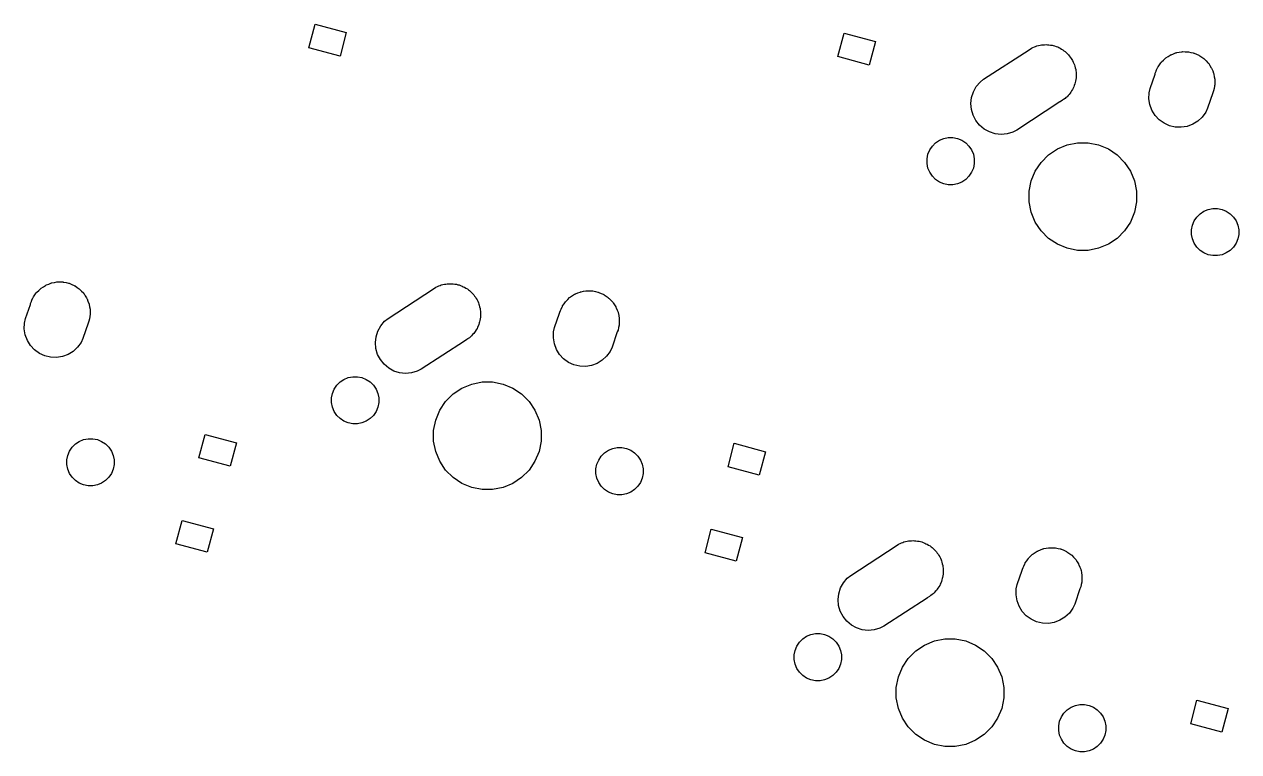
# Model space of a CAD drawing. Extents: x -662 to -203, y -195 to -58.
# Drawn here: x -467.51 to -422.44, y -157.54 to -130.55 of the extents above; entities that cross this region are included whole.
import ezdxf

# ---------------------------------------------------------------- set-up
doc = ezdxf.new("R2010")
doc.units = 0
doc.layers.add('BLACK', color=7, linetype='CONTINUOUS')

msp = doc.modelspace()

# ---------------------------------------------------------------- linework, layer by layer
at = {"layer": 'BLACK', "linetype": 'CONTINUOUS'}
for p, q in [((-456.949, -131.423), (-456.716, -130.554)), ((-456.716, -130.554), (-455.557, -130.864)), ((-455.557, -130.864), (-455.79, -131.734)), ((-437.316, -131.753), (-437.083, -130.884)), ((-437.083, -130.884), (-435.924, -131.195)), ((-455.79, -131.734), (-456.949, -131.423)), ((-435.924, -131.195), (-436.157, -132.064)), ((-431.908, -132.594), (-430.224, -131.496)), ((-430.224, -131.496), (-430.137, -131.438)), ((-430.137, -131.438), (-430.08, -131.414)), ((-430.08, -131.414), (-430.025, -131.386)), ((-430.025, -131.386), (-429.978, -131.372)), ((-429.978, -131.372), (-429.933, -131.353)), ((-429.933, -131.353), (-429.872, -131.341)), ((-429.872, -131.341), (-429.812, -131.324)), ((-429.812, -131.324), (-429.763, -131.32)), ((-429.763, -131.32), (-429.715, -131.31)), ((-429.715, -131.31), (-429.653, -131.31)), ((-429.653, -131.31), (-429.592, -131.305)), ((-429.592, -131.305), (-429.543, -131.31)), ((-429.543, -131.31), (-429.494, -131.31)), ((-429.494, -131.31), (-429.433, -131.322)), ((-429.433, -131.322), (-429.371, -131.329)), ((-429.371, -131.329), (-429.324, -131.344)), ((-429.324, -131.344), (-429.276, -131.353)), ((-429.276, -131.353), (-429.219, -131.377)), ((-429.219, -131.377), (-429.16, -131.396)), ((-429.16, -131.396), (-429.117, -131.419)), ((-429.117, -131.419), (-429.071, -131.438)), ((-429.071, -131.438), (-429.02, -131.472)), ((-429.02, -131.472), (-428.966, -131.502)), ((-428.966, -131.502), (-428.928, -131.534)), ((-428.928, -131.534), (-428.887, -131.561)), ((-428.887, -131.561), (-428.843, -131.605)), ((-424.656, -131.589), (-424.567, -131.571)), ((-424.567, -131.571), (-424.547, -131.571)), ((-424.547, -131.571), (-424.527, -131.568)), ((-424.527, -131.568), (-424.436, -131.571)), ((-424.436, -131.571), (-424.346, -131.571)), ((-424.346, -131.571), (-424.326, -131.575)), ((-424.326, -131.575), (-424.305, -131.576)), ((-424.305, -131.576), (-424.217, -131.597)), ((-436.157, -132.064), (-437.316, -131.753)), ((-428.843, -131.605), (-428.796, -131.645)), ((-428.796, -131.645), (-428.765, -131.683)), ((-428.765, -131.683), (-428.731, -131.718)), ((-428.731, -131.718), (-428.696, -131.769)), ((-428.696, -131.769), (-428.657, -131.818)), ((-428.657, -131.818), (-428.635, -131.861)), ((-428.635, -131.861), (-428.607, -131.902)), ((-428.607, -131.902), (-428.584, -131.959)), ((-428.584, -131.959), (-428.555, -132.014)), ((-428.555, -132.014), (-428.541, -132.061)), ((-425.381, -132.054), (-425.33, -131.979)), ((-425.33, -131.979), (-425.316, -131.965)), ((-425.316, -131.965), (-425.304, -131.948)), ((-425.304, -131.948), (-425.238, -131.886)), ((-425.238, -131.886), (-425.174, -131.822)), ((-425.174, -131.822), (-425.157, -131.811)), ((-425.157, -131.811), (-425.142, -131.797)), ((-425.142, -131.797), (-425.065, -131.75)), ((-425.065, -131.75), (-424.989, -131.699)), ((-424.989, -131.699), (-424.971, -131.691)), ((-424.971, -131.691), (-424.953, -131.681)), ((-424.953, -131.681), (-424.868, -131.649)), ((-424.868, -131.649), (-424.785, -131.614)), ((-424.785, -131.614), (-424.765, -131.61)), ((-424.765, -131.61), (-424.745, -131.603)), ((-424.745, -131.603), (-424.656, -131.589)), ((-424.217, -131.597), (-424.128, -131.614)), ((-424.128, -131.614), (-424.109, -131.622)), ((-424.109, -131.622), (-424.09, -131.627)), ((-424.09, -131.627), (-424.007, -131.665)), ((-424.007, -131.665), (-423.924, -131.699)), ((-423.924, -131.699), (-423.907, -131.711)), ((-423.907, -131.711), (-423.888, -131.719)), ((-423.888, -131.719), (-423.815, -131.772)), ((-423.815, -131.772), (-423.739, -131.822)), ((-423.739, -131.822), (-423.725, -131.837)), ((-423.725, -131.837), (-423.708, -131.849)), ((-423.708, -131.849), (-423.647, -131.915)), ((-423.647, -131.915), (-423.583, -131.979)), ((-423.583, -131.979), (-423.571, -131.996)), ((-423.571, -131.996), (-423.557, -132.011)), ((-423.557, -132.011), (-423.51, -132.088)), ((-428.541, -132.061), (-428.523, -132.107)), ((-428.523, -132.107), (-428.511, -132.168)), ((-428.511, -132.168), (-428.493, -132.227)), ((-428.493, -132.227), (-428.489, -132.276)), ((-428.489, -132.276), (-428.479, -132.324)), ((-428.479, -132.324), (-428.479, -132.386)), ((-428.479, -132.386), (-428.474, -132.448)), ((-428.474, -132.448), (-428.479, -132.497)), ((-425.727, -132.933), (-425.545, -132.403)), ((-425.545, -132.403), (-425.538, -132.368)), ((-425.538, -132.368), (-425.509, -132.298)), ((-425.509, -132.298), (-425.503, -132.279)), ((-425.503, -132.279), (-425.488, -132.247)), ((-425.488, -132.247), (-425.454, -132.163)), ((-425.454, -132.163), (-425.442, -132.146)), ((-425.442, -132.146), (-425.434, -132.128)), ((-425.434, -132.128), (-425.381, -132.054)), ((-423.51, -132.088), (-423.46, -132.163)), ((-423.46, -132.163), (-423.452, -132.182)), ((-423.452, -132.182), (-423.441, -132.2)), ((-423.441, -132.2), (-423.409, -132.284)), ((-423.409, -132.284), (-423.375, -132.368)), ((-423.375, -132.368), (-423.371, -132.388)), ((-423.371, -132.388), (-423.364, -132.407)), ((-423.364, -132.407), (-423.349, -132.497)), ((-432.287, -133.062), (-432.18, -132.867)), ((-432.18, -132.867), (-432.038, -132.698)), ((-432.038, -132.698), (-431.908, -132.594)), ((-428.589, -132.922), (-428.607, -132.968)), ((-428.565, -132.879), (-428.589, -132.922)), ((-428.546, -132.82), (-428.565, -132.879)), ((-428.523, -132.763), (-428.546, -132.82)), ((-428.513, -132.715), (-428.523, -132.763)), ((-428.498, -132.668), (-428.513, -132.715)), ((-428.491, -132.607), (-428.498, -132.668)), ((-428.479, -132.546), (-428.491, -132.607)), ((-428.479, -132.497), (-428.479, -132.546)), ((-425.766, -133.095), (-425.727, -132.933)), ((-423.336, -132.848), (-423.357, -132.936)), ((-423.349, -132.497), (-423.332, -132.585)), ((-423.332, -132.807), (-423.336, -132.827)), ((-423.336, -132.827), (-423.336, -132.848)), ((-423.332, -132.585), (-423.332, -132.606)), ((-423.332, -132.606), (-423.328, -132.626)), ((-423.328, -132.626), (-423.332, -132.716)), ((-423.332, -132.716), (-423.332, -132.807)), ((-432.378, -133.493), (-432.354, -133.273)), ((-432.354, -133.273), (-432.287, -133.062)), ((-428.985, -133.374), (-429.071, -133.432)), ((-428.944, -133.347), (-428.985, -133.374)), ((-428.939, -133.343), (-428.944, -133.347)), ((-428.887, -133.309), (-428.939, -133.343)), ((-428.852, -133.274), (-428.887, -133.309)), ((-428.814, -133.243), (-428.852, -133.274)), ((-428.774, -133.196), (-428.814, -133.243)), ((-428.731, -133.152), (-428.774, -133.196)), ((-428.703, -133.111), (-428.731, -133.152)), ((-428.672, -133.074), (-428.703, -133.111)), ((-428.642, -133.019), (-428.672, -133.074)), ((-428.607, -132.968), (-428.642, -133.019)), ((-425.774, -133.316), (-425.766, -133.095)), ((-425.738, -133.535), (-425.774, -133.316)), ((-423.404, -133.094), (-423.599, -133.664)), ((-423.375, -133.024), (-423.404, -133.094)), ((-423.357, -132.936), (-423.375, -133.024)), ((-432.359, -133.714), (-432.378, -133.493)), ((-432.297, -133.927), (-432.359, -133.714)), ((-429.077, -133.434), (-430.68, -134.479)), ((-429.071, -133.432), (-429.077, -133.434)), ((-425.661, -133.743), (-425.738, -133.535)), ((-425.544, -133.931), (-425.661, -133.743)), ((-423.668, -133.815), (-423.798, -133.994)), ((-423.599, -133.664), (-423.668, -133.815)), ((-432.195, -134.123), (-432.297, -133.927)), ((-432.056, -134.296), (-432.195, -134.123)), ((-425.394, -134.093), (-425.544, -133.931)), ((-425.214, -134.223), (-425.394, -134.093)), ((-425.012, -134.315), (-425.214, -134.223)), ((-424.149, -134.262), (-424.356, -134.339)), ((-423.96, -134.145), (-424.149, -134.262)), ((-423.798, -133.994), (-423.96, -134.145)), ((-431.886, -134.439), (-432.056, -134.296)), ((-431.692, -134.546), (-431.886, -134.439)), ((-431.481, -134.612), (-431.692, -134.546)), ((-431.26, -134.637), (-431.481, -134.612)), ((-431.04, -134.617), (-431.26, -134.637)), ((-430.827, -134.555), (-431.04, -134.617)), ((-430.68, -134.479), (-430.827, -134.555)), ((-424.797, -134.366), (-425.012, -134.315)), ((-424.575, -134.374), (-424.797, -134.366)), ((-424.356, -134.339), (-424.575, -134.374)), ((-433.907, -135.216), (-433.811, -135.073)), ((-433.811, -135.073), (-433.689, -134.951)), ((-433.689, -134.951), (-433.546, -134.855)), ((-433.546, -134.855), (-433.387, -134.79)), ((-433.387, -134.79), (-433.218, -134.756)), ((-433.218, -134.756), (-433.046, -134.756)), ((-433.046, -134.756), (-432.876, -134.79)), ((-432.876, -134.79), (-432.717, -134.855)), ((-432.717, -134.855), (-432.574, -134.951)), ((-432.574, -134.951), (-432.452, -135.073)), ((-432.452, -135.073), (-432.356, -135.216)), ((-429.496, -135.397), (-429.169, -135.179)), ((-429.169, -135.179), (-428.806, -135.028)), ((-428.806, -135.028), (-428.421, -134.952)), ((-428.421, -134.952), (-428.028, -134.952)), ((-428.028, -134.952), (-427.643, -135.028)), ((-427.643, -135.028), (-427.28, -135.179)), ((-427.28, -135.179), (-426.954, -135.397)), ((-434.007, -135.545), (-433.973, -135.376)), ((-434.007, -135.717), (-434.007, -135.545)), ((-433.973, -135.376), (-433.907, -135.216)), ((-432.356, -135.216), (-432.29, -135.376)), ((-432.29, -135.376), (-432.257, -135.545)), ((-432.257, -135.545), (-432.257, -135.717)), ((-429.774, -135.675), (-429.496, -135.397)), ((-426.954, -135.397), (-426.676, -135.675)), ((-433.973, -135.886), (-434.007, -135.717)), ((-433.907, -136.045), (-433.973, -135.886)), ((-433.811, -136.189), (-433.907, -136.045)), ((-432.356, -136.045), (-432.452, -136.189)), ((-432.29, -135.886), (-432.356, -136.045)), ((-432.257, -135.717), (-432.29, -135.886)), ((-430.142, -136.364), (-429.992, -136.001)), ((-429.992, -136.001), (-429.774, -135.675)), ((-426.676, -135.675), (-426.458, -136.001)), ((-426.458, -136.001), (-426.308, -136.364)), ((-433.689, -136.311), (-433.811, -136.189)), ((-433.546, -136.406), (-433.689, -136.311)), ((-433.387, -136.472), (-433.546, -136.406)), ((-433.218, -136.506), (-433.387, -136.472)), ((-433.046, -136.506), (-433.218, -136.506)), ((-432.876, -136.472), (-433.046, -136.506)), ((-432.717, -136.406), (-432.876, -136.472)), ((-432.574, -136.311), (-432.717, -136.406)), ((-432.452, -136.189), (-432.574, -136.311)), ((-430.219, -136.749), (-430.142, -136.364)), ((-426.308, -136.364), (-426.231, -136.749)), ((-430.219, -137.142), (-430.219, -136.749)), ((-426.231, -136.749), (-426.231, -137.142)), ((-430.142, -137.527), (-430.219, -137.142)), ((-426.231, -137.142), (-426.308, -137.527)), ((-423.732, -137.485), (-423.573, -137.419)), ((-423.573, -137.419), (-423.404, -137.386)), ((-423.404, -137.386), (-423.232, -137.386)), ((-423.232, -137.386), (-423.063, -137.419)), ((-423.063, -137.419), (-422.903, -137.485)), ((-429.992, -137.89), (-430.142, -137.527)), ((-429.774, -138.217), (-429.992, -137.89)), ((-426.458, -137.89), (-426.676, -138.217)), ((-426.308, -137.527), (-426.458, -137.89)), ((-424.159, -138.005), (-424.093, -137.846)), ((-424.093, -137.846), (-423.998, -137.703)), ((-423.998, -137.703), (-423.876, -137.581)), ((-423.876, -137.581), (-423.732, -137.485)), ((-422.903, -137.485), (-422.76, -137.581)), ((-422.76, -137.581), (-422.638, -137.703)), ((-422.638, -137.703), (-422.542, -137.846)), ((-422.542, -137.846), (-422.477, -138.005)), ((-429.496, -138.494), (-429.774, -138.217)), ((-426.676, -138.217), (-426.954, -138.494)), ((-424.193, -138.174), (-424.159, -138.005)), ((-424.193, -138.347), (-424.193, -138.174)), ((-422.477, -138.005), (-422.443, -138.174)), ((-422.443, -138.174), (-422.443, -138.347)), ((-429.169, -138.713), (-429.496, -138.494)), ((-428.806, -138.863), (-429.169, -138.713)), ((-427.28, -138.713), (-427.643, -138.863)), ((-426.954, -138.494), (-427.28, -138.713)), ((-424.159, -138.516), (-424.193, -138.347)), ((-424.093, -138.675), (-424.159, -138.516)), ((-423.998, -138.818), (-424.093, -138.675)), ((-422.542, -138.675), (-422.638, -138.818)), ((-422.477, -138.516), (-422.542, -138.675)), ((-422.443, -138.347), (-422.477, -138.516)), ((-428.421, -138.94), (-428.806, -138.863)), ((-428.028, -138.94), (-428.421, -138.94)), ((-427.643, -138.863), (-428.028, -138.94)), ((-423.876, -138.94), (-423.998, -138.818)), ((-423.732, -139.036), (-423.876, -138.94)), ((-423.573, -139.102), (-423.732, -139.036)), ((-423.404, -139.136), (-423.573, -139.102)), ((-423.232, -139.136), (-423.404, -139.136)), ((-423.063, -139.102), (-423.232, -139.136)), ((-422.903, -139.036), (-423.063, -139.102)), ((-422.76, -138.94), (-422.903, -139.036)), ((-422.638, -138.818), (-422.76, -138.94)), ((-466.497, -140.15), (-466.478, -140.143)), ((-466.478, -140.143), (-466.388, -140.129)), ((-466.388, -140.129), (-466.3, -140.111)), ((-466.3, -140.111), (-466.279, -140.111)), ((-466.279, -140.111), (-466.259, -140.108)), ((-466.259, -140.108), (-466.169, -140.111)), ((-466.169, -140.111), (-466.078, -140.111)), ((-466.078, -140.111), (-466.058, -140.115)), ((-466.058, -140.115), (-466.037, -140.116)), ((-466.037, -140.116), (-465.949, -140.137)), ((-465.949, -140.137), (-465.861, -140.154)), ((-467.166, -140.668), (-467.113, -140.594)), ((-467.113, -140.594), (-467.063, -140.519)), ((-467.063, -140.519), (-467.048, -140.504)), ((-467.048, -140.504), (-467.036, -140.488)), ((-467.036, -140.488), (-466.97, -140.426)), ((-466.97, -140.426), (-466.906, -140.362)), ((-466.906, -140.362), (-466.889, -140.351)), ((-466.889, -140.351), (-466.874, -140.337)), ((-466.874, -140.337), (-466.797, -140.289)), ((-466.797, -140.289), (-466.722, -140.239)), ((-466.722, -140.239), (-466.703, -140.231)), ((-466.703, -140.231), (-466.685, -140.221)), ((-466.685, -140.221), (-466.601, -140.189)), ((-466.601, -140.189), (-466.517, -140.154)), ((-466.517, -140.154), (-466.497, -140.15)), ((-465.861, -140.154), (-465.842, -140.162)), ((-465.842, -140.162), (-465.822, -140.167)), ((-465.822, -140.167), (-465.74, -140.204)), ((-465.74, -140.204), (-465.656, -140.239)), ((-465.656, -140.239), (-465.639, -140.251)), ((-465.639, -140.251), (-465.62, -140.259)), ((-465.62, -140.259), (-465.547, -140.312)), ((-465.547, -140.312), (-465.472, -140.362)), ((-465.472, -140.362), (-465.457, -140.377)), ((-465.457, -140.377), (-465.441, -140.389)), ((-465.441, -140.389), (-465.379, -140.455)), ((-465.379, -140.455), (-465.315, -140.519)), ((-465.315, -140.519), (-465.304, -140.536)), ((-465.304, -140.536), (-465.29, -140.551)), ((-465.29, -140.551), (-465.242, -140.628)), ((-454.007, -141.464), (-452.323, -140.366)), ((-452.323, -140.366), (-452.236, -140.308)), ((-452.236, -140.308), (-452.179, -140.284)), ((-452.179, -140.284), (-452.124, -140.256)), ((-452.124, -140.256), (-452.077, -140.242)), ((-452.077, -140.242), (-452.031, -140.223)), ((-452.031, -140.223), (-451.97, -140.211)), ((-451.97, -140.211), (-451.911, -140.194)), ((-451.911, -140.194), (-451.862, -140.19)), ((-451.862, -140.19), (-451.814, -140.18)), ((-451.814, -140.18), (-451.752, -140.18)), ((-451.752, -140.18), (-451.69, -140.175)), ((-451.69, -140.175), (-451.641, -140.18)), ((-451.641, -140.18), (-451.592, -140.18)), ((-451.592, -140.18), (-451.532, -140.192)), ((-451.532, -140.192), (-451.47, -140.199)), ((-451.47, -140.199), (-451.423, -140.214)), ((-451.423, -140.214), (-451.375, -140.223)), ((-451.375, -140.223), (-451.318, -140.247)), ((-451.318, -140.247), (-451.259, -140.266)), ((-451.259, -140.266), (-451.216, -140.289)), ((-451.216, -140.289), (-451.17, -140.308)), ((-451.17, -140.308), (-451.119, -140.343)), ((-451.119, -140.343), (-451.064, -140.372)), ((-451.064, -140.372), (-451.027, -140.404)), ((-451.027, -140.404), (-450.986, -140.431)), ((-450.986, -140.431), (-450.942, -140.475)), ((-450.942, -140.475), (-450.895, -140.515)), ((-450.895, -140.515), (-450.864, -140.553)), ((-450.864, -140.553), (-450.829, -140.588)), ((-450.829, -140.588), (-450.795, -140.639)), ((-447.163, -140.62), (-447.088, -140.569)), ((-447.088, -140.569), (-447.069, -140.562)), ((-447.069, -140.562), (-447.052, -140.551)), ((-447.052, -140.551), (-446.967, -140.519)), ((-446.967, -140.519), (-446.883, -140.485)), ((-446.883, -140.485), (-446.863, -140.481)), ((-446.863, -140.481), (-446.844, -140.473)), ((-446.844, -140.473), (-446.755, -140.459)), ((-446.755, -140.459), (-446.666, -140.441)), ((-446.666, -140.441), (-446.646, -140.441)), ((-446.646, -140.441), (-446.625, -140.438)), ((-446.625, -140.438), (-446.535, -140.441)), ((-446.535, -140.441), (-446.445, -140.441)), ((-446.445, -140.441), (-446.424, -140.445)), ((-446.424, -140.445), (-446.404, -140.446)), ((-446.404, -140.446), (-446.316, -140.467)), ((-446.316, -140.467), (-446.227, -140.485)), ((-446.227, -140.485), (-446.208, -140.492)), ((-446.208, -140.492), (-446.188, -140.497)), ((-446.188, -140.497), (-446.106, -140.535)), ((-446.106, -140.535), (-446.022, -140.569)), ((-446.022, -140.569), (-446.005, -140.581)), ((-446.005, -140.581), (-445.987, -140.589)), ((-445.987, -140.589), (-445.913, -140.642)), ((-467.46, -141.473), (-467.277, -140.942)), ((-467.277, -140.942), (-467.271, -140.908)), ((-467.271, -140.908), (-467.242, -140.838)), ((-467.242, -140.838), (-467.235, -140.819)), ((-467.235, -140.819), (-467.22, -140.787)), ((-467.22, -140.787), (-467.186, -140.703)), ((-467.186, -140.703), (-467.174, -140.686)), ((-467.174, -140.686), (-467.166, -140.668)), ((-465.242, -140.628), (-465.192, -140.703)), ((-465.192, -140.703), (-465.184, -140.722)), ((-465.184, -140.722), (-465.173, -140.74)), ((-465.173, -140.74), (-465.142, -140.824)), ((-465.142, -140.824), (-465.107, -140.908)), ((-465.107, -140.908), (-465.103, -140.928)), ((-465.103, -140.928), (-465.096, -140.947)), ((-465.096, -140.947), (-465.081, -141.037)), ((-465.081, -141.037), (-465.064, -141.125)), ((-450.795, -140.639), (-450.756, -140.688)), ((-450.756, -140.688), (-450.733, -140.731)), ((-450.733, -140.731), (-450.706, -140.772)), ((-450.706, -140.772), (-450.682, -140.829)), ((-450.682, -140.829), (-450.654, -140.884)), ((-450.654, -140.884), (-450.64, -140.932)), ((-450.64, -140.932), (-450.621, -140.977)), ((-450.621, -140.977), (-450.609, -141.038)), ((-450.609, -141.038), (-450.592, -141.097)), ((-447.587, -141.117), (-447.552, -141.033)), ((-447.552, -141.033), (-447.541, -141.016)), ((-447.541, -141.016), (-447.532, -140.998)), ((-447.532, -140.998), (-447.479, -140.924)), ((-447.479, -140.924), (-447.429, -140.849)), ((-447.429, -140.849), (-447.415, -140.835)), ((-447.415, -140.835), (-447.403, -140.818)), ((-447.403, -140.818), (-447.336, -140.757)), ((-447.336, -140.757), (-447.272, -140.693)), ((-447.272, -140.693), (-447.255, -140.681)), ((-447.255, -140.681), (-447.24, -140.667)), ((-447.24, -140.667), (-447.163, -140.62)), ((-445.913, -140.642), (-445.838, -140.693)), ((-445.838, -140.693), (-445.824, -140.707)), ((-445.824, -140.707), (-445.807, -140.719)), ((-445.807, -140.719), (-445.745, -140.785)), ((-445.745, -140.785), (-445.681, -140.849)), ((-445.681, -140.849), (-445.67, -140.866)), ((-445.67, -140.866), (-445.656, -140.881)), ((-445.656, -140.881), (-445.609, -140.958)), ((-445.609, -140.958), (-445.558, -141.033)), ((-445.558, -141.033), (-445.551, -141.052)), ((-467.498, -141.635), (-467.46, -141.473)), ((-465.089, -141.475), (-465.107, -141.564)), ((-465.069, -141.387), (-465.089, -141.475)), ((-465.068, -141.367), (-465.069, -141.387)), ((-465.064, -141.347), (-465.068, -141.367)), ((-465.064, -141.125), (-465.064, -141.146)), ((-465.064, -141.146), (-465.061, -141.166)), ((-465.061, -141.166), (-465.064, -141.256)), ((-465.064, -141.256), (-465.064, -141.347)), ((-454.137, -141.568), (-454.007, -141.464)), ((-450.59, -141.477), (-450.597, -141.538)), ((-450.592, -141.097), (-450.588, -141.146)), ((-450.578, -141.416), (-450.59, -141.477)), ((-450.588, -141.146), (-450.578, -141.194)), ((-450.578, -141.194), (-450.578, -141.256)), ((-450.578, -141.256), (-450.573, -141.318)), ((-450.573, -141.318), (-450.578, -141.367)), ((-450.578, -141.367), (-450.578, -141.416)), ((-447.826, -141.803), (-447.644, -141.273)), ((-447.644, -141.273), (-447.637, -141.238)), ((-447.637, -141.238), (-447.608, -141.168)), ((-447.608, -141.168), (-447.601, -141.149)), ((-447.601, -141.149), (-447.587, -141.117)), ((-445.551, -141.052), (-445.54, -141.07)), ((-445.54, -141.07), (-445.508, -141.155)), ((-445.508, -141.155), (-445.474, -141.238)), ((-445.474, -141.238), (-445.47, -141.258)), ((-445.47, -141.258), (-445.462, -141.278)), ((-445.462, -141.278), (-445.448, -141.367)), ((-445.448, -141.367), (-445.43, -141.456)), ((-445.43, -141.456), (-445.43, -141.476)), ((-445.43, -141.476), (-445.427, -141.496)), ((-445.427, -141.496), (-445.43, -141.587)), ((-467.506, -141.856), (-467.498, -141.635)), ((-467.471, -142.075), (-467.506, -141.856)), ((-465.136, -141.634), (-465.331, -142.203)), ((-465.107, -141.564), (-465.136, -141.634)), ((-454.453, -142.143), (-454.386, -141.932)), ((-454.386, -141.932), (-454.279, -141.738)), ((-454.279, -141.738), (-454.137, -141.568)), ((-450.77, -141.944), (-450.802, -141.981)), ((-450.741, -141.889), (-450.77, -141.944)), ((-450.706, -141.838), (-450.741, -141.889)), ((-450.687, -141.793), (-450.706, -141.838)), ((-450.664, -141.75), (-450.687, -141.793)), ((-450.645, -141.69), (-450.664, -141.75)), ((-450.621, -141.633), (-450.645, -141.69)), ((-450.612, -141.585), (-450.621, -141.633)), ((-450.597, -141.538), (-450.612, -141.585)), ((-447.864, -141.965), (-447.826, -141.803)), ((-445.474, -141.895), (-445.503, -141.965)), ((-445.456, -141.806), (-445.474, -141.895)), ((-445.435, -141.718), (-445.456, -141.806)), ((-445.434, -141.697), (-445.435, -141.718)), ((-445.43, -141.677), (-445.434, -141.697)), ((-445.43, -141.587), (-445.43, -141.677)), ((-467.393, -142.282), (-467.471, -142.075)), ((-467.277, -142.471), (-467.393, -142.282)), ((-465.401, -142.355), (-465.53, -142.534)), ((-465.331, -142.203), (-465.401, -142.355)), ((-454.477, -142.363), (-454.453, -142.143)), ((-454.458, -142.584), (-454.477, -142.363)), ((-451.176, -142.305), (-452.778, -143.349)), ((-451.17, -142.302), (-451.176, -142.305)), ((-451.084, -142.244), (-451.17, -142.302)), ((-451.042, -142.217), (-451.084, -142.244)), ((-451.037, -142.213), (-451.042, -142.217)), ((-450.986, -142.179), (-451.037, -142.213)), ((-450.951, -142.144), (-450.986, -142.179)), ((-450.913, -142.113), (-450.951, -142.144)), ((-450.873, -142.066), (-450.913, -142.113)), ((-450.829, -142.022), (-450.873, -142.066)), ((-450.802, -141.981), (-450.829, -142.022)), ((-447.872, -142.186), (-447.864, -141.965)), ((-447.837, -142.405), (-447.872, -142.186)), ((-445.503, -141.965), (-445.698, -142.534)), ((-467.126, -142.633), (-467.277, -142.471)), ((-466.946, -142.763), (-467.126, -142.633)), ((-466.745, -142.855), (-466.946, -142.763)), ((-465.881, -142.802), (-466.089, -142.879)), ((-465.692, -142.685), (-465.881, -142.802)), ((-465.53, -142.534), (-465.692, -142.685)), ((-454.396, -142.797), (-454.458, -142.584)), ((-454.293, -142.994), (-454.396, -142.797)), ((-447.76, -142.613), (-447.837, -142.405)), ((-447.643, -142.801), (-447.76, -142.613)), ((-447.492, -142.964), (-447.643, -142.801)), ((-445.767, -142.685), (-445.897, -142.864)), ((-445.698, -142.534), (-445.767, -142.685)), ((-466.529, -142.906), (-466.745, -142.855)), ((-466.308, -142.914), (-466.529, -142.906)), ((-466.089, -142.879), (-466.308, -142.914)), ((-454.155, -143.167), (-454.293, -142.994)), ((-453.985, -143.309), (-454.155, -143.167)), ((-447.313, -143.093), (-447.492, -142.964)), ((-447.111, -143.185), (-447.313, -143.093)), ((-446.895, -143.237), (-447.111, -143.185)), ((-446.674, -143.245), (-446.895, -143.237)), ((-446.455, -143.209), (-446.674, -143.245)), ((-446.248, -143.132), (-446.455, -143.209)), ((-446.059, -143.015), (-446.248, -143.132)), ((-445.897, -142.864), (-446.059, -143.015)), ((-455.788, -143.821), (-455.645, -143.726)), ((-455.645, -143.726), (-455.486, -143.66)), ((-455.486, -143.66), (-455.317, -143.626)), ((-455.317, -143.626), (-455.144, -143.626)), ((-455.144, -143.626), (-454.975, -143.66)), ((-454.975, -143.66), (-454.816, -143.726)), ((-454.816, -143.726), (-454.673, -143.821)), ((-453.791, -143.416), (-453.985, -143.309)), ((-453.579, -143.482), (-453.791, -143.416)), ((-453.359, -143.507), (-453.579, -143.482)), ((-453.138, -143.487), (-453.359, -143.507)), ((-452.926, -143.426), (-453.138, -143.487)), ((-452.778, -143.349), (-452.926, -143.426)), ((-456.072, -144.246), (-456.006, -144.087)), ((-456.006, -144.087), (-455.91, -143.943)), ((-455.91, -143.943), (-455.788, -143.821)), ((-454.673, -143.821), (-454.551, -143.943)), ((-454.551, -143.943), (-454.455, -144.087)), ((-454.455, -144.087), (-454.389, -144.246)), ((-451.595, -144.267), (-451.268, -144.049)), ((-451.268, -144.049), (-450.905, -143.899)), ((-450.905, -143.899), (-450.52, -143.822)), ((-450.52, -143.822), (-450.127, -143.822)), ((-450.127, -143.822), (-449.742, -143.899)), ((-449.742, -143.899), (-449.379, -144.049)), ((-449.379, -144.049), (-449.053, -144.267)), ((-456.105, -144.415), (-456.072, -144.246)), ((-456.105, -144.587), (-456.105, -144.415)), ((-456.072, -144.756), (-456.105, -144.587)), ((-454.389, -144.246), (-454.355, -144.415)), ((-454.355, -144.587), (-454.389, -144.756)), ((-454.355, -144.415), (-454.355, -144.587)), ((-452.091, -144.871), (-451.872, -144.545)), ((-451.872, -144.545), (-451.595, -144.267)), ((-449.053, -144.267), (-448.775, -144.545)), ((-448.775, -144.545), (-448.557, -144.871)), ((-456.006, -144.916), (-456.072, -144.756)), ((-455.91, -145.059), (-456.006, -144.916)), ((-455.788, -145.181), (-455.91, -145.059)), ((-454.551, -145.059), (-454.673, -145.181)), ((-454.455, -144.916), (-454.551, -145.059)), ((-454.389, -144.756), (-454.455, -144.916)), ((-452.241, -145.234), (-452.091, -144.871)), ((-448.557, -144.871), (-448.406, -145.234)), ((-455.645, -145.276), (-455.788, -145.181)), ((-455.486, -145.342), (-455.645, -145.276)), ((-455.317, -145.376), (-455.486, -145.342)), ((-455.144, -145.376), (-455.317, -145.376)), ((-454.975, -145.342), (-455.144, -145.376)), ((-454.816, -145.276), (-454.975, -145.342)), ((-454.673, -145.181), (-454.816, -145.276)), ((-452.317, -145.619), (-452.241, -145.234)), ((-448.406, -145.234), (-448.33, -145.619)), ((-465.465, -146.025), (-465.305, -145.959)), ((-465.305, -145.959), (-465.136, -145.925)), ((-465.136, -145.925), (-464.964, -145.925)), ((-464.964, -145.925), (-464.795, -145.959)), ((-464.795, -145.959), (-464.636, -146.025)), ((-461.026, -146.636), (-460.793, -145.767)), ((-460.793, -145.767), (-459.634, -146.078)), ((-452.317, -146.012), (-452.317, -145.619)), ((-448.33, -145.619), (-448.33, -146.012)), ((-465.892, -146.545), (-465.826, -146.386)), ((-465.826, -146.386), (-465.73, -146.243)), ((-465.73, -146.243), (-465.608, -146.121)), ((-465.608, -146.121), (-465.465, -146.025)), ((-464.636, -146.025), (-464.492, -146.121)), ((-464.492, -146.121), (-464.371, -146.243)), ((-464.371, -146.243), (-464.275, -146.386)), ((-464.275, -146.386), (-464.209, -146.545)), ((-459.634, -146.078), (-459.867, -146.947)), ((-452.241, -146.397), (-452.317, -146.012)), ((-452.091, -146.76), (-452.241, -146.397)), ((-448.406, -146.397), (-448.557, -146.76)), ((-448.33, -146.012), (-448.406, -146.397)), ((-446.096, -146.573), (-445.974, -146.451)), ((-445.974, -146.451), (-445.831, -146.355)), ((-445.831, -146.355), (-445.672, -146.289)), ((-445.672, -146.289), (-445.503, -146.256)), ((-445.503, -146.256), (-445.33, -146.256)), ((-445.33, -146.256), (-445.161, -146.289)), ((-445.161, -146.289), (-445.002, -146.355)), ((-445.002, -146.355), (-444.859, -146.451)), ((-444.859, -146.451), (-444.737, -146.573)), ((-441.392, -146.967), (-441.159, -146.097)), ((-441.159, -146.097), (-440, -146.408)), ((-440, -146.408), (-440.233, -147.277)), ((-465.925, -146.714), (-465.892, -146.545)), ((-465.925, -146.887), (-465.925, -146.714)), ((-465.892, -147.056), (-465.925, -146.887)), ((-464.209, -146.545), (-464.175, -146.714)), ((-464.175, -146.887), (-464.209, -147.056)), ((-464.175, -146.714), (-464.175, -146.887)), ((-459.867, -146.947), (-461.026, -146.636)), ((-451.872, -147.087), (-452.091, -146.76)), ((-448.557, -146.76), (-448.775, -147.087)), ((-446.292, -147.044), (-446.258, -146.875)), ((-446.258, -146.875), (-446.192, -146.716)), ((-446.192, -146.716), (-446.096, -146.573)), ((-444.737, -146.573), (-444.641, -146.716)), ((-444.641, -146.716), (-444.575, -146.875)), ((-444.575, -146.875), (-444.542, -147.044)), ((-465.826, -147.215), (-465.892, -147.056)), ((-465.73, -147.358), (-465.826, -147.215)), ((-464.275, -147.215), (-464.371, -147.358)), ((-464.209, -147.056), (-464.275, -147.215)), ((-451.595, -147.365), (-451.872, -147.087)), ((-448.775, -147.087), (-449.053, -147.365)), ((-446.292, -147.217), (-446.292, -147.044)), ((-446.258, -147.386), (-446.292, -147.217)), ((-444.542, -147.217), (-444.575, -147.386)), ((-444.542, -147.044), (-444.542, -147.217)), ((-440.233, -147.277), (-441.392, -146.967)), ((-465.608, -147.48), (-465.73, -147.358)), ((-465.465, -147.576), (-465.608, -147.48)), ((-465.305, -147.642), (-465.465, -147.576)), ((-465.136, -147.675), (-465.305, -147.642)), ((-464.964, -147.675), (-465.136, -147.675)), ((-464.795, -147.642), (-464.964, -147.675)), ((-464.636, -147.576), (-464.795, -147.642)), ((-464.492, -147.48), (-464.636, -147.576)), ((-464.371, -147.358), (-464.492, -147.48)), ((-451.268, -147.583), (-451.595, -147.365)), ((-450.905, -147.733), (-451.268, -147.583)), ((-450.52, -147.81), (-450.905, -147.733)), ((-449.742, -147.733), (-450.127, -147.81)), ((-449.379, -147.583), (-449.742, -147.733)), ((-449.053, -147.365), (-449.379, -147.583)), ((-446.192, -147.545), (-446.258, -147.386)), ((-446.096, -147.688), (-446.192, -147.545)), ((-445.974, -147.81), (-446.096, -147.688)), ((-444.737, -147.688), (-444.859, -147.81)), ((-444.641, -147.545), (-444.737, -147.688)), ((-444.575, -147.386), (-444.641, -147.545)), ((-450.127, -147.81), (-450.52, -147.81)), ((-445.831, -147.906), (-445.974, -147.81)), ((-445.672, -147.972), (-445.831, -147.906)), ((-445.503, -148.006), (-445.672, -147.972)), ((-445.33, -148.006), (-445.503, -148.006)), ((-445.161, -147.972), (-445.33, -148.006)), ((-445.002, -147.906), (-445.161, -147.972)), ((-444.859, -147.81), (-445.002, -147.906)), ((-461.88, -149.824), (-461.647, -148.955)), ((-461.647, -148.955), (-460.488, -149.265)), ((-460.488, -149.265), (-460.721, -150.135)), ((-442.246, -150.154), (-442.013, -149.285)), ((-442.013, -149.285), (-440.854, -149.596)), ((-440.854, -149.596), (-441.087, -150.465)), ((-460.721, -150.135), (-461.88, -149.824)), ((-436.839, -150.995), (-435.155, -149.897)), ((-435.155, -149.897), (-435.068, -149.839)), ((-435.068, -149.839), (-435.011, -149.815)), ((-435.011, -149.815), (-434.956, -149.787)), ((-434.956, -149.787), (-434.908, -149.773)), ((-434.908, -149.773), (-434.863, -149.754)), ((-434.863, -149.754), (-434.802, -149.742)), ((-434.802, -149.742), (-434.743, -149.725)), ((-434.743, -149.725), (-434.694, -149.72)), ((-434.694, -149.72), (-434.646, -149.711)), ((-434.646, -149.711), (-434.584, -149.711)), ((-434.584, -149.711), (-434.522, -149.705)), ((-434.522, -149.705), (-434.473, -149.711)), ((-434.473, -149.711), (-434.424, -149.711)), ((-434.424, -149.711), (-434.363, -149.723)), ((-434.363, -149.723), (-434.302, -149.73)), ((-434.302, -149.73), (-434.255, -149.744)), ((-434.255, -149.744), (-434.207, -149.754)), ((-434.207, -149.754), (-434.149, -149.778)), ((-434.149, -149.778), (-434.09, -149.796)), ((-434.09, -149.796), (-434.047, -149.82)), ((-434.047, -149.82), (-434.002, -149.839)), ((-434.002, -149.839), (-433.95, -149.873)), ((-433.95, -149.873), (-433.896, -149.903)), ((-433.896, -149.903), (-433.859, -149.935)), ((-433.859, -149.935), (-433.818, -149.962)), ((-433.818, -149.962), (-433.774, -150.006)), ((-433.774, -150.006), (-433.726, -150.046)), ((-433.726, -150.046), (-433.696, -150.084)), ((-429.884, -150.082), (-429.799, -150.05)), ((-429.799, -150.05), (-429.715, -150.015)), ((-429.715, -150.015), (-429.695, -150.011)), ((-429.695, -150.011), (-429.676, -150.004)), ((-429.676, -150.004), (-429.587, -149.99)), ((-429.587, -149.99), (-429.498, -149.972)), ((-429.498, -149.972), (-429.477, -149.972)), ((-429.477, -149.972), (-429.457, -149.969)), ((-429.457, -149.969), (-429.367, -149.972)), ((-429.367, -149.972), (-429.276, -149.972)), ((-429.276, -149.972), (-429.256, -149.976)), ((-429.256, -149.976), (-429.236, -149.977)), ((-429.236, -149.977), (-429.148, -149.998)), ((-429.148, -149.998), (-429.059, -150.015)), ((-429.059, -150.015), (-429.04, -150.023)), ((-429.04, -150.023), (-429.02, -150.028)), ((-429.02, -150.028), (-428.938, -150.065)), ((-441.087, -150.465), (-442.246, -150.154)), ((-433.696, -150.084), (-433.661, -150.119)), ((-433.661, -150.119), (-433.627, -150.17)), ((-433.627, -150.17), (-433.588, -150.219)), ((-433.588, -150.219), (-433.565, -150.262)), ((-433.565, -150.262), (-433.538, -150.303)), ((-433.538, -150.303), (-433.514, -150.36)), ((-433.514, -150.36), (-433.486, -150.415)), ((-433.486, -150.415), (-433.472, -150.462)), ((-433.472, -150.462), (-433.453, -150.508)), ((-433.453, -150.508), (-433.441, -150.568)), ((-430.364, -150.529), (-430.311, -150.455)), ((-430.311, -150.455), (-430.261, -150.38)), ((-430.261, -150.38), (-430.246, -150.365)), ((-430.246, -150.365), (-430.234, -150.349)), ((-430.234, -150.349), (-430.168, -150.287)), ((-430.168, -150.287), (-430.104, -150.223)), ((-430.104, -150.223), (-430.087, -150.212)), ((-430.087, -150.212), (-430.072, -150.198)), ((-430.072, -150.198), (-429.995, -150.15)), ((-429.995, -150.15), (-429.92, -150.1)), ((-429.92, -150.1), (-429.901, -150.092)), ((-429.901, -150.092), (-429.884, -150.082)), ((-428.938, -150.065), (-428.854, -150.1)), ((-428.854, -150.1), (-428.837, -150.112)), ((-428.837, -150.112), (-428.819, -150.12)), ((-428.819, -150.12), (-428.745, -150.173)), ((-428.745, -150.173), (-428.67, -150.223)), ((-428.67, -150.223), (-428.655, -150.238)), ((-428.655, -150.238), (-428.639, -150.25)), ((-428.639, -150.25), (-428.577, -150.316)), ((-428.577, -150.316), (-428.513, -150.38)), ((-428.513, -150.38), (-428.502, -150.397)), ((-428.502, -150.397), (-428.488, -150.412)), ((-428.488, -150.412), (-428.44, -150.489)), ((-428.44, -150.489), (-428.39, -150.564)), ((-433.441, -150.568), (-433.424, -150.628)), ((-433.424, -150.628), (-433.419, -150.677)), ((-433.41, -150.947), (-433.422, -151.007)), ((-433.419, -150.677), (-433.41, -150.725)), ((-433.41, -150.725), (-433.41, -150.787)), ((-433.41, -150.787), (-433.404, -150.849)), ((-433.404, -150.849), (-433.41, -150.898)), ((-433.41, -150.898), (-433.41, -150.947)), ((-430.658, -151.334), (-430.476, -150.803)), ((-430.476, -150.803), (-430.469, -150.769)), ((-430.469, -150.769), (-430.44, -150.699)), ((-430.44, -150.699), (-430.433, -150.68)), ((-430.433, -150.68), (-430.419, -150.648)), ((-430.419, -150.648), (-430.384, -150.564)), ((-430.384, -150.564), (-430.373, -150.547)), ((-430.373, -150.547), (-430.364, -150.529)), ((-428.39, -150.564), (-428.382, -150.583)), ((-428.382, -150.583), (-428.372, -150.601)), ((-428.372, -150.601), (-428.34, -150.685)), ((-428.34, -150.685), (-428.305, -150.769)), ((-428.305, -150.769), (-428.301, -150.789)), ((-428.301, -150.789), (-428.294, -150.808)), ((-428.294, -150.808), (-428.28, -150.898)), ((-428.28, -150.898), (-428.262, -150.986)), ((-437.218, -151.463), (-437.111, -151.268)), ((-437.111, -151.268), (-436.968, -151.099)), ((-436.968, -151.099), (-436.839, -150.995)), ((-433.538, -151.369), (-433.572, -151.42)), ((-433.519, -151.323), (-433.538, -151.369)), ((-433.495, -151.28), (-433.519, -151.323)), ((-433.477, -151.221), (-433.495, -151.28)), ((-433.453, -151.164), (-433.477, -151.221)), ((-433.444, -151.116), (-433.453, -151.164)), ((-433.429, -151.069), (-433.444, -151.116)), ((-433.422, -151.007), (-433.429, -151.069)), ((-430.696, -151.496), (-430.658, -151.334)), ((-428.288, -151.336), (-428.305, -151.425)), ((-428.267, -151.248), (-428.288, -151.336)), ((-428.266, -151.228), (-428.267, -151.248)), ((-428.262, -151.208), (-428.266, -151.228)), ((-428.262, -150.986), (-428.262, -151.007)), ((-428.262, -151.007), (-428.259, -151.027)), ((-428.259, -151.027), (-428.262, -151.117)), ((-428.262, -151.117), (-428.262, -151.208)), ((-437.308, -151.894), (-437.284, -151.674)), ((-437.284, -151.674), (-437.218, -151.463)), ((-434.008, -151.835), (-435.61, -152.88)), ((-434.002, -151.833), (-434.008, -151.835)), ((-433.915, -151.775), (-434.002, -151.833)), ((-433.874, -151.748), (-433.915, -151.775)), ((-433.869, -151.744), (-433.874, -151.748)), ((-433.818, -151.71), (-433.869, -151.744)), ((-433.783, -151.675), (-433.818, -151.71)), ((-433.745, -151.644), (-433.783, -151.675)), ((-433.705, -151.597), (-433.745, -151.644)), ((-433.661, -151.553), (-433.705, -151.597)), ((-433.634, -151.512), (-433.661, -151.553)), ((-433.602, -151.475), (-433.634, -151.512)), ((-433.572, -151.42), (-433.602, -151.475)), ((-430.704, -151.717), (-430.696, -151.496)), ((-430.669, -151.936), (-430.704, -151.717)), ((-428.334, -151.495), (-428.53, -152.064)), ((-428.305, -151.425), (-428.334, -151.495)), ((-437.289, -152.115), (-437.308, -151.894)), ((-437.227, -152.328), (-437.289, -152.115)), ((-430.591, -152.143), (-430.669, -151.936)), ((-430.475, -152.332), (-430.591, -152.143)), ((-428.599, -152.216), (-428.728, -152.395)), ((-428.53, -152.064), (-428.599, -152.216)), ((-437.125, -152.524), (-437.227, -152.328)), ((-436.986, -152.697), (-437.125, -152.524)), ((-436.817, -152.84), (-436.986, -152.697)), ((-430.324, -152.494), (-430.475, -152.332)), ((-430.144, -152.624), (-430.324, -152.494)), ((-429.943, -152.716), (-430.144, -152.624)), ((-429.727, -152.767), (-429.943, -152.716)), ((-429.287, -152.74), (-429.506, -152.775)), ((-429.079, -152.663), (-429.287, -152.74)), ((-428.891, -152.546), (-429.079, -152.663)), ((-428.728, -152.395), (-428.891, -152.546)), ((-438.477, -153.256), (-438.317, -153.19)), ((-438.317, -153.19), (-438.148, -153.157)), ((-438.148, -153.157), (-437.976, -153.157)), ((-437.976, -153.157), (-437.807, -153.19)), ((-437.807, -153.19), (-437.648, -153.256)), ((-436.623, -152.946), (-436.817, -152.84)), ((-436.411, -153.013), (-436.623, -152.946)), ((-436.191, -153.037), (-436.411, -153.013)), ((-435.97, -153.018), (-436.191, -153.037)), ((-435.757, -152.956), (-435.97, -153.018)), ((-435.61, -152.88), (-435.757, -152.956)), ((-429.506, -152.775), (-429.727, -152.767)), ((-438.904, -153.777), (-438.838, -153.617)), ((-438.838, -153.617), (-438.742, -153.474)), ((-438.742, -153.474), (-438.62, -153.352)), ((-438.62, -153.352), (-438.477, -153.256)), ((-437.648, -153.256), (-437.504, -153.352)), ((-437.504, -153.352), (-437.383, -153.474)), ((-437.383, -153.474), (-437.287, -153.617)), ((-437.287, -153.617), (-437.221, -153.777)), ((-434.426, -153.798), (-434.1, -153.58)), ((-434.1, -153.58), (-433.737, -153.429)), ((-433.737, -153.429), (-433.352, -153.353)), ((-433.352, -153.353), (-432.959, -153.353)), ((-432.959, -153.353), (-432.574, -153.429)), ((-432.574, -153.429), (-432.211, -153.58)), ((-432.211, -153.58), (-431.884, -153.798)), ((-438.937, -153.946), (-438.904, -153.777)), ((-438.937, -154.118), (-438.937, -153.946)), ((-437.221, -153.777), (-437.187, -153.946)), ((-437.187, -153.946), (-437.187, -154.118)), ((-434.922, -154.402), (-434.704, -154.076)), ((-434.704, -154.076), (-434.426, -153.798)), ((-431.884, -153.798), (-431.607, -154.076)), ((-431.607, -154.076), (-431.388, -154.402)), ((-438.904, -154.287), (-438.937, -154.118)), ((-438.838, -154.446), (-438.904, -154.287)), ((-438.742, -154.59), (-438.838, -154.446)), ((-437.287, -154.446), (-437.383, -154.59)), ((-437.221, -154.287), (-437.287, -154.446)), ((-437.187, -154.118), (-437.221, -154.287)), ((-435.073, -154.765), (-434.922, -154.402)), ((-431.388, -154.402), (-431.238, -154.765)), ((-438.62, -154.711), (-438.742, -154.59)), ((-438.477, -154.807), (-438.62, -154.711)), ((-438.317, -154.873), (-438.477, -154.807)), ((-438.148, -154.907), (-438.317, -154.873)), ((-437.976, -154.907), (-438.148, -154.907)), ((-437.807, -154.873), (-437.976, -154.907)), ((-437.648, -154.807), (-437.807, -154.873)), ((-437.504, -154.711), (-437.648, -154.807)), ((-437.383, -154.59), (-437.504, -154.711)), ((-435.149, -155.15), (-435.073, -154.765)), ((-431.238, -154.765), (-431.161, -155.15)), ((-435.149, -155.543), (-435.149, -155.15)), ((-431.161, -155.15), (-431.161, -155.543)), ((-435.073, -155.928), (-435.149, -155.543)), ((-431.161, -155.543), (-431.238, -155.928)), ((-428.806, -155.982), (-428.663, -155.886)), ((-428.663, -155.886), (-428.504, -155.82)), ((-428.504, -155.82), (-428.335, -155.786)), ((-428.335, -155.786), (-428.162, -155.786)), ((-428.162, -155.786), (-427.993, -155.82)), ((-427.993, -155.82), (-427.834, -155.886)), ((-427.834, -155.886), (-427.691, -155.982)), ((-424.224, -156.497), (-423.991, -155.628)), ((-423.991, -155.628), (-422.832, -155.939)), ((-434.922, -156.291), (-435.073, -155.928)), ((-434.704, -156.618), (-434.922, -156.291)), ((-431.388, -156.291), (-431.607, -156.618)), ((-431.238, -155.928), (-431.388, -156.291)), ((-429.09, -156.406), (-429.024, -156.247)), ((-429.024, -156.247), (-428.928, -156.104)), ((-428.928, -156.104), (-428.806, -155.982)), ((-427.691, -155.982), (-427.569, -156.104)), ((-427.569, -156.104), (-427.473, -156.247)), ((-427.473, -156.247), (-427.407, -156.406)), ((-422.832, -155.939), (-423.065, -156.808)), ((-434.426, -156.895), (-434.704, -156.618)), ((-431.607, -156.618), (-431.884, -156.895)), ((-429.123, -156.575), (-429.09, -156.406)), ((-429.123, -156.748), (-429.123, -156.575)), ((-429.09, -156.917), (-429.123, -156.748)), ((-427.407, -156.406), (-427.373, -156.575)), ((-427.373, -156.748), (-427.407, -156.917)), ((-427.373, -156.575), (-427.373, -156.748)), ((-423.065, -156.808), (-424.224, -156.497)), ((-434.1, -157.114), (-434.426, -156.895)), ((-433.737, -157.264), (-434.1, -157.114)), ((-433.352, -157.34), (-433.737, -157.264)), ((-432.574, -157.264), (-432.959, -157.34)), ((-432.211, -157.114), (-432.574, -157.264)), ((-431.884, -156.895), (-432.211, -157.114)), ((-429.024, -157.076), (-429.09, -156.917)), ((-428.928, -157.219), (-429.024, -157.076)), ((-428.806, -157.341), (-428.928, -157.219)), ((-427.569, -157.219), (-427.691, -157.341)), ((-427.473, -157.076), (-427.569, -157.219)), ((-427.407, -156.917), (-427.473, -157.076)), ((-432.959, -157.34), (-433.352, -157.34)), ((-428.663, -157.437), (-428.806, -157.341)), ((-428.504, -157.503), (-428.663, -157.437)), ((-428.335, -157.536), (-428.504, -157.503)), ((-428.162, -157.536), (-428.335, -157.536)), ((-427.993, -157.503), (-428.162, -157.536)), ((-427.834, -157.437), (-427.993, -157.503)), ((-427.691, -157.341), (-427.834, -157.437))]:
    msp.add_line(p, q, dxfattribs=at)

doc.saveas('drawing.dxf')
